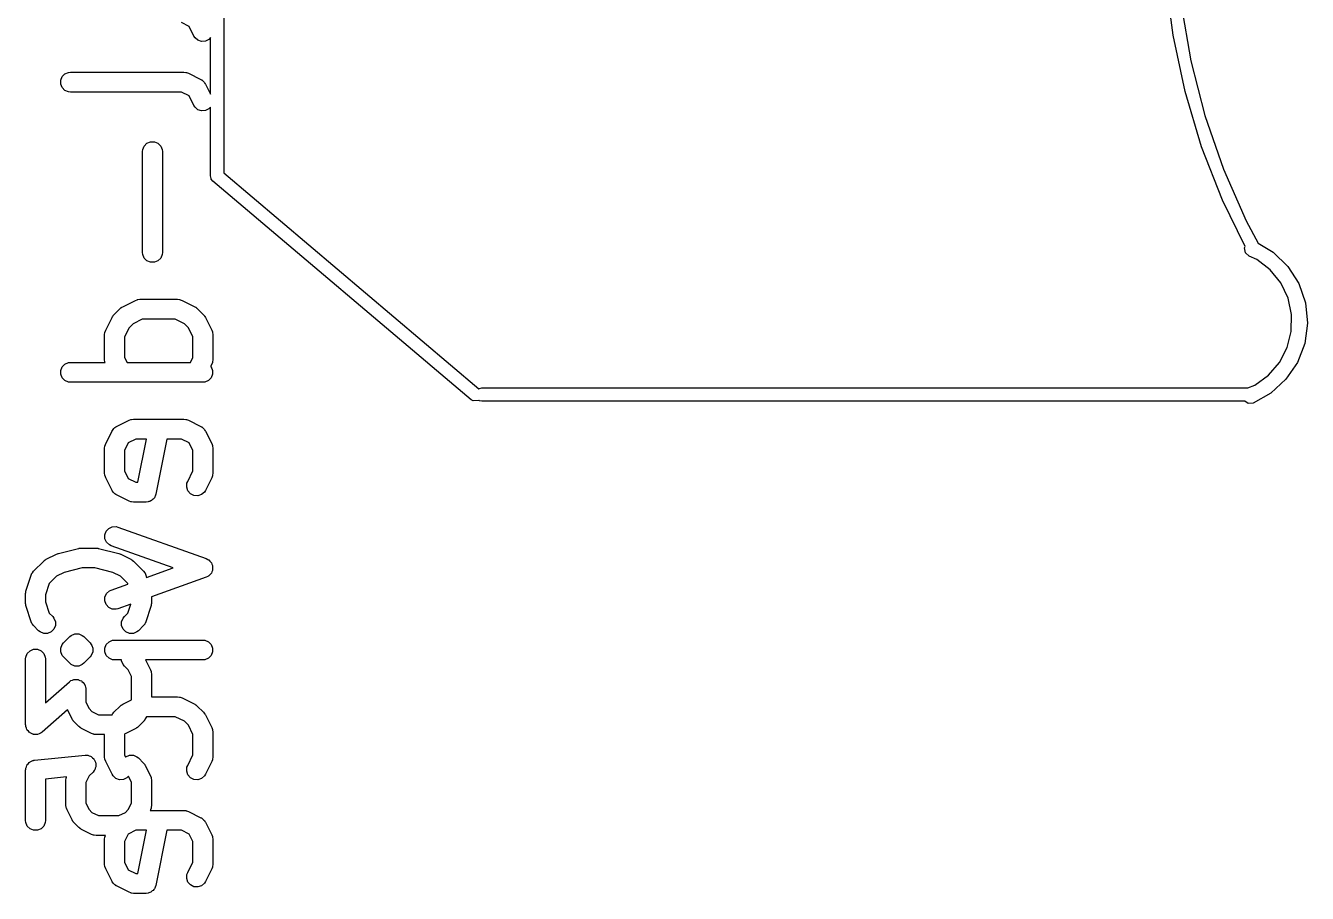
# Model space of a CAD drawing. Extents: x -2.1 to 1.75, y 0.25 to 2.72.
# Drawn here: x 1.3598 to 1.7409, y 0.7701 to 1.0279 of the extents above; entities that cross this region are included whole.
import ezdxf

# ---------------------------------------------------------------- set-up
doc = ezdxf.new("R2010")
doc.units = 0
doc.header["$MEASUREMENT"] = 0
doc.layers.add('BLACK', color=7, linetype='CONTINUOUS')

msp = doc.modelspace()

# ---------------------------------------------------------------- linework, layer by layer
at = {"layer": 'BLACK', "linetype": 'CONTINUOUS'}
for p, q in [((1.701, 1.02513), (1.69883, 1.04212)), ((1.41874, 1.03675), (1.41874, 0.98418)), ((1.70347, 1.03408), (1.70629, 1.01751)), ((1.40844, 1.02771), (1.40619, 1.02883)), ((1.40987, 1.02484), (1.40844, 1.02771)), ((1.41018, 1.02435), (1.40987, 1.02484)), ((1.41105, 1.02359), (1.41018, 1.02435)), ((1.41214, 1.02323), (1.41105, 1.02359)), ((1.41329, 1.02331), (1.41214, 1.02323)), ((1.41432, 1.02382), (1.41329, 1.02331)), ((1.4148, 1.02438), (1.41432, 1.02382)), ((1.4148, 1.00756), (1.4148, 1.02438)), ((1.70457, 1.00838), (1.701, 1.02513)), ((1.3715, 1.01361), (1.37257, 1.01405)), ((1.37257, 1.01405), (1.37314, 1.01411)), ((1.37314, 1.01411), (1.40689, 1.01411)), ((1.40689, 1.01411), (1.40746, 1.01405)), ((1.40746, 1.01405), (1.40756, 1.01401)), ((1.40756, 1.01401), (1.40767, 1.01401)), ((1.40767, 1.01401), (1.40821, 1.0138)), ((1.70629, 1.01751), (1.71047, 1.00122)), ((1.37025, 1.01173), (1.37069, 1.0128)), ((1.37025, 1.01058), (1.37025, 1.01173)), ((1.37069, 1.00952), (1.37025, 1.01058)), ((1.37069, 1.0128), (1.3715, 1.01361)), ((1.40821, 1.0138), (1.41196, 1.01192)), ((1.41196, 1.01192), (1.41205, 1.01186)), ((1.41205, 1.01186), (1.4121, 1.01185)), ((1.4121, 1.01185), (1.41216, 1.0118)), ((1.41216, 1.0118), (1.41245, 1.01162)), ((1.41245, 1.01162), (1.41269, 1.01134)), ((1.41269, 1.01134), (1.41297, 1.01109)), ((1.41297, 1.01109), (1.41315, 1.0108)), ((1.41315, 1.0108), (1.4132, 1.01075)), ((1.4132, 1.01075), (1.41322, 1.0107)), ((1.41322, 1.0107), (1.41328, 1.0106)), ((1.41328, 1.0106), (1.4148, 1.00756)), ((1.3715, 1.0087), (1.37069, 1.00952)), ((1.37257, 1.00826), (1.3715, 1.0087)), ((1.37314, 1.00821), (1.37257, 1.00826)), ((1.40619, 1.00821), (1.37314, 1.00821)), ((1.40844, 1.00708), (1.40619, 1.00821)), ((1.40987, 1.00421), (1.40844, 1.00708)), ((1.7095, 0.99198), (1.70457, 1.00838)), ((1.41018, 1.00372), (1.40987, 1.00421)), ((1.41105, 1.00297), (1.41018, 1.00372)), ((1.41214, 1.0026), (1.41105, 1.00297)), ((1.41329, 1.00269), (1.41214, 1.0026)), ((1.41432, 1.0032), (1.41329, 1.00269)), ((1.4148, 1.00376), (1.41432, 1.0032)), ((1.4148, 0.98327), (1.4148, 1.00376)), ((1.71047, 1.00122), (1.71597, 0.98533)), ((1.39456, 0.99054), (1.39462, 0.99111)), ((1.39462, 0.99111), (1.39506, 0.99218)), ((1.39506, 0.99218), (1.39587, 0.99299)), ((1.39587, 0.99299), (1.39694, 0.99343)), ((1.39694, 0.99343), (1.39809, 0.99343)), ((1.39809, 0.99343), (1.39915, 0.99299)), ((1.39915, 0.99299), (1.39997, 0.99218)), ((1.39997, 0.99218), (1.40041, 0.99111)), ((1.40041, 0.99111), (1.40047, 0.99054)), ((1.71576, 0.97604), (1.7095, 0.99198)), ((1.39456, 0.96054), (1.39456, 0.99054)), ((1.40047, 0.99054), (1.40047, 0.96054)), ((1.41874, 0.98418), (1.49461, 0.91998)), ((1.71597, 0.98533), (1.72275, 0.96994)), ((1.41495, 0.98251), (1.4148, 0.98327)), ((1.41501, 0.98245), (1.41495, 0.98251)), ((1.41502, 0.98237), (1.41501, 0.98245)), ((1.4155, 0.98176), (1.41502, 0.98237)), ((1.49227, 0.9168), (1.4155, 0.98176)), ((1.7225, 0.96232), (1.71576, 0.97604)), ((1.72275, 0.96994), (1.72635, 0.96333)), ((1.39462, 0.95996), (1.39456, 0.96054)), ((1.40047, 0.96054), (1.40041, 0.95996)), ((1.7223, 0.96188), (1.7225, 0.96232)), ((1.72259, 0.96045), (1.7223, 0.96188)), ((1.72635, 0.96333), (1.73081, 0.96064)), ((1.73081, 0.96064), (1.73514, 0.9564)), ((1.39506, 0.9589), (1.39462, 0.95996)), ((1.39587, 0.95808), (1.39506, 0.9589)), ((1.39694, 0.95764), (1.39587, 0.95808)), ((1.39809, 0.95764), (1.39694, 0.95764)), ((1.39915, 0.95808), (1.39809, 0.95764)), ((1.39997, 0.9589), (1.39915, 0.95808)), ((1.40041, 0.95996), (1.39997, 0.9589)), ((1.72367, 0.95946), (1.72259, 0.96045)), ((1.72594, 0.95843), (1.72367, 0.95946)), ((1.72989, 0.95537), (1.72594, 0.95843)), ((1.73303, 0.95149), (1.72989, 0.95537)), ((1.73514, 0.9564), (1.73837, 0.95128)), ((1.7352, 0.94698), (1.73303, 0.95149)), ((1.73837, 0.95128), (1.74035, 0.94556)), ((1.38869, 0.94443), (1.39244, 0.94631)), ((1.39244, 0.94631), (1.39298, 0.94651)), ((1.39298, 0.94651), (1.39309, 0.94652)), ((1.39309, 0.94652), (1.39319, 0.94656)), ((1.39319, 0.94656), (1.39376, 0.94662)), ((1.39376, 0.94662), (1.40501, 0.94662)), ((1.40501, 0.94662), (1.40559, 0.94656)), ((1.40559, 0.94656), (1.40569, 0.94652)), ((1.40569, 0.94652), (1.40579, 0.94651)), ((1.40579, 0.94651), (1.40633, 0.94631)), ((1.40633, 0.94631), (1.41008, 0.94443)), ((1.73627, 0.94211), (1.7352, 0.94698)), ((1.74035, 0.94556), (1.74095, 0.93953)), ((1.3855, 0.94124), (1.38566, 0.94149)), ((1.38566, 0.94149), (1.38569, 0.94156)), ((1.38569, 0.94156), (1.38575, 0.94164)), ((1.38575, 0.94164), (1.38581, 0.94173)), ((1.38581, 0.94173), (1.38587, 0.94178)), ((1.38587, 0.94178), (1.38605, 0.94201)), ((1.38605, 0.94201), (1.38793, 0.94388)), ((1.38793, 0.94388), (1.38815, 0.94407)), ((1.38815, 0.94407), (1.3882, 0.94412)), ((1.3882, 0.94412), (1.38829, 0.94418)), ((1.38829, 0.94418), (1.38837, 0.94425)), ((1.38837, 0.94425), (1.38845, 0.94428)), ((1.38845, 0.94428), (1.38869, 0.94443)), ((1.41008, 0.94443), (1.41033, 0.94428)), ((1.41033, 0.94428), (1.4104, 0.94425)), ((1.4104, 0.94425), (1.41048, 0.94418)), ((1.41048, 0.94418), (1.41057, 0.94412)), ((1.41057, 0.94412), (1.41062, 0.94407)), ((1.41062, 0.94407), (1.41085, 0.94388)), ((1.41085, 0.94388), (1.41273, 0.94201)), ((1.41273, 0.94201), (1.41291, 0.94178)), ((1.41291, 0.94178), (1.41297, 0.94173)), ((1.41297, 0.94173), (1.41303, 0.94164)), ((1.41303, 0.94164), (1.41309, 0.94156)), ((1.41309, 0.94156), (1.41312, 0.94149)), ((1.41312, 0.94149), (1.41328, 0.94124)), ((1.73618, 0.93711), (1.73627, 0.94211)), ((1.38362, 0.93749), (1.3855, 0.94124)), ((1.39057, 0.93817), (1.38922, 0.93547)), ((1.39176, 0.93937), (1.39057, 0.93817)), ((1.39446, 0.94071), (1.39176, 0.93937)), ((1.40432, 0.94071), (1.39446, 0.94071)), ((1.40701, 0.93937), (1.40432, 0.94071)), ((1.40821, 0.93817), (1.40701, 0.93937)), ((1.40956, 0.93547), (1.40821, 0.93817)), ((1.41328, 0.94124), (1.41515, 0.93749)), ((1.74095, 0.93953), (1.74015, 0.93353)), ((1.38331, 0.93617), (1.38337, 0.93674)), ((1.38331, 0.92867), (1.38331, 0.93617)), ((1.38337, 0.93674), (1.38341, 0.93684)), ((1.38341, 0.93684), (1.38342, 0.93695)), ((1.38342, 0.93695), (1.38362, 0.93749)), ((1.38922, 0.93547), (1.38922, 0.92937)), ((1.40956, 0.92937), (1.40956, 0.93547)), ((1.41515, 0.93749), (1.41536, 0.93695)), ((1.41536, 0.93695), (1.41537, 0.93684)), ((1.41537, 0.93684), (1.41541, 0.93674)), ((1.41541, 0.93674), (1.41547, 0.93617)), ((1.41547, 0.93617), (1.41547, 0.92867)), ((1.73495, 0.93227), (1.73618, 0.93711)), ((1.73264, 0.92784), (1.73495, 0.93227)), ((1.74015, 0.93353), (1.73799, 0.92787)), ((1.37025, 0.9255), (1.37069, 0.92656)), ((1.37069, 0.92656), (1.3715, 0.92737)), ((1.3715, 0.92737), (1.37257, 0.92782)), ((1.37257, 0.92782), (1.37314, 0.92787)), ((1.37314, 0.92787), (1.38342, 0.92787)), ((1.38337, 0.92809), (1.38331, 0.92867)), ((1.38341, 0.92799), (1.38337, 0.92809)), ((1.38342, 0.92789), (1.38341, 0.92799)), ((1.38342, 0.92787), (1.38342, 0.92789)), ((1.38922, 0.92937), (1.38997, 0.92787)), ((1.38997, 0.92787), (1.40881, 0.92787)), ((1.40881, 0.92787), (1.40956, 0.92937)), ((1.41515, 0.92735), (1.41483, 0.9267)), ((1.41483, 0.9267), (1.41497, 0.92656)), ((1.41497, 0.92656), (1.41541, 0.9255)), ((1.41536, 0.92789), (1.41515, 0.92735)), ((1.41537, 0.92799), (1.41536, 0.92789)), ((1.41541, 0.92809), (1.41537, 0.92799)), ((1.41547, 0.92867), (1.41541, 0.92809)), ((1.72938, 0.92406), (1.73264, 0.92784)), ((1.73799, 0.92787), (1.73458, 0.92286)), ((1.37025, 0.92434), (1.37025, 0.9255)), ((1.37069, 0.92328), (1.37025, 0.92434)), ((1.3715, 0.92246), (1.37069, 0.92328)), ((1.37257, 0.92202), (1.3715, 0.92246)), ((1.41415, 0.92246), (1.41309, 0.92202)), ((1.41497, 0.92328), (1.41415, 0.92246)), ((1.41541, 0.92434), (1.41497, 0.92328)), ((1.41541, 0.9255), (1.41541, 0.92434)), ((1.72533, 0.92113), (1.72938, 0.92406)), ((1.73458, 0.92286), (1.73012, 0.91877)), ((1.37314, 0.92197), (1.37257, 0.92202)), ((1.41251, 0.92197), (1.37314, 0.92197)), ((1.41309, 0.92202), (1.41251, 0.92197)), ((1.49461, 0.91998), (1.49476, 0.92013)), ((1.49476, 0.92013), (1.49551, 0.92028)), ((1.49551, 0.92028), (1.72326, 0.92028)), ((1.72326, 0.92028), (1.72533, 0.92113)), ((1.73012, 0.91877), (1.72483, 0.91581)), ((1.49294, 0.91643), (1.49227, 0.9168)), ((1.49445, 0.91656), (1.49294, 0.91643)), ((1.49456, 0.91669), (1.49445, 0.91656)), ((1.49476, 0.91649), (1.49456, 0.91669)), ((1.49551, 0.91634), (1.49476, 0.91649)), ((1.72233, 0.91634), (1.49551, 0.91634)), ((1.72338, 0.9157), (1.72233, 0.91634)), ((1.72483, 0.91581), (1.72338, 0.9157)), ((1.39122, 0.9109), (1.39131, 0.91094)), ((1.39131, 0.91094), (1.39189, 0.911)), ((1.39189, 0.911), (1.40689, 0.911)), ((1.40689, 0.911), (1.40746, 0.91094)), ((1.40746, 0.91094), (1.40756, 0.9109)), ((1.38362, 0.90374), (1.3855, 0.90749)), ((1.3855, 0.90749), (1.38556, 0.90759)), ((1.38556, 0.90759), (1.38558, 0.90763)), ((1.38558, 0.90763), (1.38562, 0.90769)), ((1.38562, 0.90769), (1.38581, 0.90798)), ((1.38581, 0.90798), (1.38609, 0.90822)), ((1.38609, 0.90822), (1.38633, 0.9085)), ((1.38633, 0.9085), (1.38662, 0.90869)), ((1.38662, 0.90869), (1.38668, 0.90874)), ((1.38668, 0.90874), (1.38672, 0.90875)), ((1.38672, 0.90875), (1.38682, 0.90881)), ((1.38682, 0.90881), (1.39057, 0.91069)), ((1.39057, 0.91069), (1.39111, 0.91089)), ((1.39111, 0.91089), (1.39122, 0.9109)), ((1.40756, 0.9109), (1.40767, 0.91089)), ((1.40767, 0.91089), (1.40821, 0.91069)), ((1.40821, 0.91069), (1.41196, 0.90881)), ((1.41196, 0.90881), (1.41205, 0.90875)), ((1.41205, 0.90875), (1.4121, 0.90874)), ((1.4121, 0.90874), (1.41216, 0.90869)), ((1.41216, 0.90869), (1.41245, 0.9085)), ((1.41245, 0.9085), (1.41269, 0.90822)), ((1.41269, 0.90822), (1.41297, 0.90798)), ((1.41297, 0.90798), (1.41315, 0.90769)), ((1.41315, 0.90769), (1.4132, 0.90763)), ((1.4132, 0.90763), (1.41322, 0.90759)), ((1.41322, 0.90759), (1.41328, 0.90749)), ((1.41328, 0.90749), (1.41515, 0.90374)), ((1.38342, 0.9032), (1.38362, 0.90374)), ((1.39034, 0.90397), (1.38922, 0.90173)), ((1.39259, 0.90509), (1.39034, 0.90397)), ((1.39579, 0.90509), (1.39259, 0.90509)), ((1.39322, 0.89225), (1.39579, 0.90509)), ((1.40181, 0.90509), (1.39854, 0.88872)), ((1.40619, 0.90509), (1.40181, 0.90509)), ((1.40844, 0.90397), (1.40619, 0.90509)), ((1.40956, 0.90173), (1.40844, 0.90397)), ((1.41515, 0.90374), (1.41536, 0.9032)), ((1.38331, 0.90242), (1.38337, 0.903)), ((1.38331, 0.89492), (1.38331, 0.90242)), ((1.38337, 0.903), (1.38341, 0.9031)), ((1.38341, 0.9031), (1.38342, 0.9032)), ((1.38922, 0.90173), (1.38922, 0.89562)), ((1.40956, 0.89562), (1.40956, 0.90173)), ((1.41536, 0.9032), (1.41537, 0.9031)), ((1.41537, 0.9031), (1.41541, 0.903)), ((1.41541, 0.903), (1.41547, 0.90242)), ((1.41547, 0.90242), (1.41547, 0.89492)), ((1.38337, 0.89435), (1.38331, 0.89492)), ((1.38341, 0.89425), (1.38337, 0.89435)), ((1.38342, 0.89414), (1.38341, 0.89425)), ((1.38362, 0.8936), (1.38342, 0.89414)), ((1.3855, 0.88985), (1.38362, 0.8936)), ((1.38922, 0.89562), (1.39034, 0.89337)), ((1.39034, 0.89337), (1.39259, 0.89225)), ((1.39259, 0.89225), (1.39322, 0.89225)), ((1.40771, 0.8908), (1.40779, 0.89195)), ((1.40779, 0.89195), (1.408, 0.89249)), ((1.408, 0.89249), (1.40956, 0.89562)), ((1.41515, 0.8936), (1.41328, 0.88985)), ((1.41536, 0.89414), (1.41515, 0.8936)), ((1.41537, 0.89425), (1.41536, 0.89414)), ((1.41541, 0.89435), (1.41537, 0.89425)), ((1.41547, 0.89492), (1.41541, 0.89435)), ((1.38556, 0.88976), (1.3855, 0.88985)), ((1.38558, 0.88971), (1.38556, 0.88976)), ((1.38562, 0.88965), (1.38558, 0.88971)), ((1.38581, 0.88936), (1.38562, 0.88965)), ((1.38609, 0.88912), (1.38581, 0.88936)), ((1.38633, 0.88884), (1.38609, 0.88912)), ((1.38662, 0.88866), (1.38633, 0.88884)), ((1.38668, 0.88861), (1.38662, 0.88866)), ((1.38672, 0.88859), (1.38668, 0.88861)), ((1.38682, 0.88853), (1.38672, 0.88859)), ((1.39057, 0.88666), (1.38682, 0.88853)), ((1.39837, 0.88817), (1.39821, 0.88793)), ((1.39854, 0.88872), (1.39837, 0.88817)), ((1.40807, 0.88971), (1.40771, 0.8908)), ((1.40883, 0.88884), (1.40807, 0.88971)), ((1.40986, 0.88833), (1.40883, 0.88884)), ((1.41101, 0.88824), (1.40986, 0.88833)), ((1.4121, 0.88861), (1.41101, 0.88824)), ((1.41297, 0.88936), (1.4121, 0.88861)), ((1.41328, 0.88985), (1.41297, 0.88936)), ((1.39111, 0.88645), (1.39057, 0.88666)), ((1.39122, 0.88644), (1.39111, 0.88645)), ((1.39131, 0.8864), (1.39122, 0.88644)), ((1.39189, 0.88635), (1.39131, 0.8864)), ((1.39564, 0.88635), (1.39189, 0.88635)), ((1.39622, 0.8864), (1.39564, 0.88635)), ((1.39564, 0.88635), (1.39564, 0.88635)), ((1.39648, 0.88651), (1.39622, 0.8864)), ((1.39677, 0.88657), (1.39648, 0.88651)), ((1.39701, 0.88673), (1.39677, 0.88657)), ((1.39728, 0.88684), (1.39701, 0.88673)), ((1.39748, 0.88705), (1.39728, 0.88684)), ((1.39773, 0.88721), (1.39748, 0.88705)), ((1.39789, 0.88745), (1.39773, 0.88721)), ((1.39809, 0.88766), (1.39789, 0.88745)), ((1.39821, 0.88793), (1.39809, 0.88766)), ((1.38334, 0.87661), (1.38373, 0.87769)), ((1.3834, 0.87546), (1.38334, 0.87661)), ((1.38373, 0.87769), (1.38451, 0.87855)), ((1.38451, 0.87855), (1.38555, 0.87904)), ((1.38555, 0.87904), (1.3867, 0.8791)), ((1.3867, 0.8791), (1.38726, 0.87896)), ((1.38726, 0.87896), (1.41351, 0.86958)), ((1.3839, 0.87442), (1.3834, 0.87546)), ((1.38475, 0.87364), (1.3839, 0.87442)), ((1.38527, 0.87339), (1.38475, 0.87364)), ((1.40373, 0.8668), (1.38527, 0.87339)), ((1.36518, 0.86883), (1.36541, 0.86902)), ((1.36541, 0.86902), (1.36546, 0.86908)), ((1.36546, 0.86908), (1.36555, 0.86913)), ((1.36555, 0.86913), (1.36563, 0.8692)), ((1.36563, 0.8692), (1.3657, 0.86923)), ((1.3657, 0.86923), (1.36595, 0.86939)), ((1.36595, 0.86939), (1.36895, 0.87089)), ((1.36895, 0.87089), (1.36899, 0.8709)), ((1.36899, 0.8709), (1.36901, 0.87092)), ((1.36901, 0.87092), (1.36925, 0.871)), ((1.36925, 0.871), (1.36949, 0.87109)), ((1.36949, 0.87109), (1.36951, 0.87109)), ((1.36951, 0.87109), (1.36955, 0.87111)), ((1.36955, 0.87111), (1.37555, 0.87261)), ((1.37555, 0.87261), (1.37565, 0.87262)), ((1.37565, 0.87262), (1.37569, 0.87264)), ((1.37569, 0.87264), (1.37591, 0.87266)), ((1.37591, 0.87266), (1.37612, 0.87269)), ((1.37612, 0.87269), (1.37617, 0.87269)), ((1.37617, 0.87269), (1.37627, 0.8727)), ((1.37627, 0.8727), (1.38077, 0.8727)), ((1.38077, 0.8727), (1.38087, 0.87269)), ((1.38087, 0.87269), (1.38091, 0.87269)), ((1.38091, 0.87269), (1.38112, 0.87266)), ((1.38112, 0.87266), (1.38134, 0.87264)), ((1.38134, 0.87264), (1.38138, 0.87262)), ((1.38138, 0.87262), (1.38148, 0.87261)), ((1.38148, 0.87261), (1.38748, 0.87111)), ((1.38748, 0.87111), (1.38752, 0.87109)), ((1.38752, 0.87109), (1.38754, 0.87109)), ((1.38754, 0.87109), (1.38778, 0.871)), ((1.38778, 0.871), (1.38803, 0.87092)), ((1.38803, 0.87092), (1.38804, 0.8709)), ((1.38804, 0.8709), (1.38809, 0.87089)), ((1.38809, 0.87089), (1.39108, 0.86939)), ((1.39108, 0.86939), (1.39133, 0.86923)), ((1.39133, 0.86923), (1.3914, 0.8692)), ((1.3914, 0.8692), (1.39149, 0.86913)), ((1.39149, 0.86913), (1.39157, 0.86908)), ((1.39157, 0.86908), (1.39163, 0.86902)), ((1.39163, 0.86902), (1.39185, 0.86883)), ((1.41351, 0.86958), (1.41403, 0.86934)), ((1.41403, 0.86934), (1.41414, 0.86924)), ((1.41414, 0.86924), (1.41427, 0.86917)), ((1.41427, 0.86917), (1.41456, 0.86885)), ((1.36147, 0.86468), (1.3617, 0.86521)), ((1.3617, 0.86521), (1.36177, 0.86529)), ((1.36177, 0.86529), (1.36181, 0.86539)), ((1.36181, 0.86539), (1.36218, 0.86583)), ((1.36218, 0.86583), (1.36518, 0.86883)), ((1.3713, 0.86546), (1.36902, 0.86432)), ((1.37663, 0.86679), (1.3713, 0.86546)), ((1.3804, 0.86679), (1.37663, 0.86679)), ((1.38573, 0.86546), (1.3804, 0.86679)), ((1.38802, 0.86432), (1.38573, 0.86546)), ((1.39185, 0.86883), (1.39485, 0.86583)), ((1.39485, 0.86583), (1.39522, 0.86539)), ((1.39522, 0.86539), (1.39526, 0.86529)), ((1.39526, 0.86529), (1.39533, 0.86521)), ((1.39533, 0.86521), (1.39556, 0.86468)), ((1.3958, 0.86397), (1.40373, 0.8668)), ((1.41456, 0.86885), (1.41488, 0.86856)), ((1.41488, 0.86856), (1.41495, 0.86843)), ((1.41495, 0.86518), (1.41488, 0.86504)), ((1.41495, 0.86843), (1.41505, 0.86832)), ((1.41505, 0.86529), (1.41495, 0.86518)), ((1.41505, 0.86832), (1.41519, 0.86791)), ((1.41519, 0.86569), (1.41505, 0.86529)), ((1.41519, 0.86791), (1.41538, 0.86752)), ((1.41538, 0.86608), (1.41519, 0.86569)), ((1.41538, 0.86752), (1.41538, 0.86737)), ((1.41538, 0.86737), (1.41543, 0.86723)), ((1.41543, 0.86637), (1.41538, 0.86623)), ((1.41538, 0.86623), (1.41538, 0.86608)), ((1.41543, 0.86723), (1.41541, 0.8668)), ((1.41541, 0.8668), (1.41543, 0.86637)), ((1.35997, 0.86018), (1.36147, 0.86468)), ((1.36685, 0.86215), (1.36572, 0.85877)), ((1.36902, 0.86432), (1.36685, 0.86215)), ((1.38527, 0.86021), (1.39024, 0.86198)), ((1.39018, 0.86215), (1.38802, 0.86432)), ((1.39024, 0.86198), (1.39018, 0.86215)), ((1.39556, 0.86468), (1.3958, 0.86397)), ((1.41351, 0.86402), (1.39722, 0.8582)), ((1.41403, 0.86427), (1.41351, 0.86402)), ((1.41414, 0.86437), (1.41403, 0.86427)), ((1.41427, 0.86443), (1.41414, 0.86437)), ((1.41456, 0.86475), (1.41427, 0.86443)), ((1.41488, 0.86504), (1.41456, 0.86475)), ((1.35981, 0.85925), (1.35984, 0.85954)), ((1.35981, 0.85625), (1.35981, 0.85925)), ((1.35984, 0.85962), (1.35986, 0.85972)), ((1.35984, 0.85954), (1.35984, 0.85962)), ((1.35986, 0.85972), (1.35987, 0.85982)), ((1.35987, 0.85982), (1.3599, 0.85989)), ((1.3599, 0.85989), (1.35997, 0.86018)), ((1.36572, 0.85877), (1.36572, 0.85673)), ((1.38334, 0.857), (1.3834, 0.85815)), ((1.3834, 0.85815), (1.3839, 0.85919)), ((1.3839, 0.85919), (1.38475, 0.85996)), ((1.38475, 0.85996), (1.38527, 0.86021)), ((1.39722, 0.8582), (1.39722, 0.85625)), ((1.35984, 0.85596), (1.35981, 0.85625)), ((1.35984, 0.85588), (1.35984, 0.85596)), ((1.35986, 0.85578), (1.35984, 0.85588)), ((1.35987, 0.85567), (1.35986, 0.85578)), ((1.3599, 0.8556), (1.35987, 0.85567)), ((1.35997, 0.85531), (1.3599, 0.8556)), ((1.36147, 0.85081), (1.35997, 0.85531)), ((1.36572, 0.85673), (1.36685, 0.85334)), ((1.38373, 0.85591), (1.38334, 0.857)), ((1.38451, 0.85506), (1.38373, 0.85591)), ((1.38555, 0.85456), (1.38451, 0.85506)), ((1.3867, 0.85451), (1.38555, 0.85456)), ((1.38726, 0.85465), (1.3867, 0.85451)), ((1.39107, 0.85601), (1.38726, 0.85465)), ((1.39018, 0.85334), (1.39107, 0.85601)), ((1.39706, 0.85531), (1.39556, 0.85081)), ((1.39713, 0.8556), (1.39706, 0.85531)), ((1.39716, 0.85567), (1.39713, 0.8556)), ((1.39717, 0.85578), (1.39716, 0.85567)), ((1.39719, 0.85588), (1.39717, 0.85578)), ((1.39722, 0.85625), (1.39719, 0.85596)), ((1.39719, 0.85596), (1.39719, 0.85588)), ((1.3617, 0.85028), (1.36147, 0.85081)), ((1.36177, 0.8502), (1.3617, 0.85028)), ((1.36181, 0.85011), (1.36177, 0.8502)), ((1.36218, 0.84966), (1.36181, 0.85011)), ((1.36685, 0.85334), (1.36786, 0.85234)), ((1.36786, 0.85234), (1.36822, 0.85189)), ((1.36822, 0.85189), (1.36866, 0.85082)), ((1.36866, 0.85082), (1.36866, 0.84967)), ((1.38837, 0.85082), (1.38881, 0.85189)), ((1.38837, 0.84967), (1.38837, 0.85082)), ((1.38881, 0.85189), (1.38918, 0.85234)), ((1.38918, 0.85234), (1.39018, 0.85334)), ((1.39522, 0.85011), (1.39485, 0.84966)), ((1.39526, 0.8502), (1.39522, 0.85011)), ((1.39533, 0.85028), (1.39526, 0.8502)), ((1.39556, 0.85081), (1.39533, 0.85028)), ((1.36368, 0.84816), (1.36218, 0.84966)), ((1.36413, 0.84779), (1.36368, 0.84816)), ((1.36519, 0.84735), (1.36413, 0.84779)), ((1.36634, 0.84735), (1.36519, 0.84735)), ((1.36741, 0.84779), (1.36634, 0.84735)), ((1.36822, 0.84861), (1.36741, 0.84779)), ((1.36866, 0.84967), (1.36822, 0.84861)), ((1.37105, 0.84452), (1.37293, 0.84639)), ((1.37293, 0.84639), (1.37338, 0.84676)), ((1.37338, 0.84676), (1.37444, 0.8472)), ((1.37444, 0.8472), (1.37559, 0.8472)), ((1.37559, 0.8472), (1.37666, 0.84676)), ((1.37666, 0.84676), (1.37711, 0.84639)), ((1.37711, 0.84639), (1.37898, 0.84452)), ((1.38881, 0.84861), (1.38837, 0.84967)), ((1.38962, 0.84779), (1.38881, 0.84861)), ((1.39069, 0.84735), (1.38962, 0.84779)), ((1.39184, 0.84735), (1.39069, 0.84735)), ((1.3929, 0.84779), (1.39184, 0.84735)), ((1.39335, 0.84816), (1.3929, 0.84779)), ((1.39485, 0.84966), (1.39335, 0.84816)), ((1.36113, 0.8422), (1.36219, 0.84264)), ((1.36219, 0.84264), (1.36334, 0.84264)), ((1.36334, 0.84264), (1.36441, 0.8422)), ((1.37025, 0.84301), (1.37069, 0.84407)), ((1.37025, 0.84185), (1.37025, 0.84301)), ((1.37069, 0.84407), (1.37105, 0.84452)), ((1.37898, 0.84452), (1.37935, 0.84407)), ((1.37935, 0.84407), (1.37949, 0.84373)), ((1.37949, 0.84373), (1.37979, 0.84301)), ((1.37979, 0.84301), (1.37979, 0.84185)), ((1.38337, 0.84301), (1.38381, 0.84407)), ((1.38337, 0.84185), (1.38337, 0.84301)), ((1.38381, 0.84407), (1.38463, 0.84488)), ((1.38463, 0.84488), (1.38569, 0.84533)), ((1.38569, 0.84533), (1.38627, 0.84538)), ((1.38627, 0.84538), (1.41251, 0.84538)), ((1.41251, 0.84538), (1.41309, 0.84533)), ((1.41309, 0.84533), (1.41415, 0.84488)), ((1.41415, 0.84488), (1.41497, 0.84407)), ((1.41497, 0.84407), (1.41541, 0.84301)), ((1.41541, 0.84301), (1.41541, 0.84185)), ((1.35981, 0.83975), (1.35987, 0.84032)), ((1.35981, 0.82025), (1.35981, 0.83975)), ((1.35987, 0.84032), (1.36031, 0.84139)), ((1.36031, 0.84139), (1.36113, 0.8422)), ((1.36441, 0.8422), (1.36522, 0.84139)), ((1.36522, 0.84139), (1.36566, 0.84032)), ((1.36566, 0.84032), (1.36572, 0.83975)), ((1.36572, 0.83975), (1.36572, 0.82676)), ((1.37069, 0.84079), (1.37025, 0.84185)), ((1.37105, 0.84034), (1.37069, 0.84079)), ((1.37293, 0.83847), (1.37105, 0.84034)), ((1.37898, 0.84034), (1.37711, 0.83847)), ((1.37935, 0.84079), (1.37898, 0.84034)), ((1.37979, 0.84185), (1.37935, 0.84079)), ((1.38381, 0.84079), (1.38337, 0.84185)), ((1.38463, 0.83997), (1.38381, 0.84079)), ((1.38569, 0.83953), (1.38463, 0.83997)), ((1.38627, 0.83948), (1.38569, 0.83953)), ((1.38837, 0.83948), (1.38627, 0.83948)), ((1.38837, 0.83917), (1.38837, 0.83948)), ((1.38881, 0.83811), (1.38837, 0.83917)), ((1.41251, 0.83948), (1.39545, 0.83948)), ((1.39545, 0.83948), (1.3969, 0.83657)), ((1.41309, 0.83953), (1.41251, 0.83948)), ((1.41415, 0.83997), (1.41309, 0.83953)), ((1.41497, 0.84079), (1.41415, 0.83997)), ((1.41541, 0.84185), (1.41497, 0.84079)), ((1.37338, 0.8381), (1.37293, 0.83847)), ((1.37444, 0.83766), (1.37338, 0.8381)), ((1.37559, 0.83766), (1.37444, 0.83766)), ((1.37444, 0.83766), (1.37444, 0.83766)), ((1.37666, 0.8381), (1.37559, 0.83766)), ((1.37711, 0.83847), (1.37666, 0.8381)), ((1.38918, 0.83766), (1.38881, 0.83811)), ((1.39034, 0.8365), (1.38918, 0.83766)), ((1.39131, 0.83455), (1.39034, 0.8365)), ((1.3969, 0.83657), (1.39711, 0.83603)), ((1.39711, 0.83603), (1.39712, 0.83592)), ((1.39712, 0.83592), (1.39716, 0.83583)), ((1.39716, 0.83583), (1.39722, 0.83525)), ((1.39722, 0.83525), (1.39722, 0.82851)), ((1.36572, 0.82676), (1.37282, 0.83297)), ((1.37282, 0.83297), (1.37307, 0.83315)), ((1.37307, 0.83315), (1.37313, 0.83321)), ((1.37313, 0.83321), (1.37318, 0.83323)), ((1.37318, 0.83323), (1.37329, 0.83331)), ((1.37329, 0.83331), (1.37375, 0.83346)), ((1.37375, 0.83346), (1.37419, 0.83365)), ((1.37419, 0.83365), (1.37429, 0.83365)), ((1.37429, 0.83365), (1.37438, 0.83368)), ((1.37438, 0.83368), (1.37486, 0.83365)), ((1.37486, 0.83365), (1.37534, 0.83365)), ((1.37534, 0.83365), (1.37543, 0.83361)), ((1.37543, 0.83361), (1.37553, 0.8336)), ((1.37553, 0.8336), (1.37596, 0.83339)), ((1.37596, 0.83339), (1.37641, 0.83321)), ((1.37641, 0.83321), (1.37648, 0.83313)), ((1.37648, 0.83313), (1.37657, 0.83309)), ((1.37657, 0.83309), (1.37688, 0.83273)), ((1.37688, 0.83273), (1.37722, 0.83239)), ((1.37722, 0.83239), (1.37726, 0.8323)), ((1.37726, 0.8323), (1.37732, 0.83222)), ((1.37732, 0.83222), (1.37748, 0.83177)), ((1.37748, 0.83177), (1.37766, 0.83133)), ((1.37766, 0.83133), (1.37768, 0.83119)), ((1.37768, 0.83119), (1.37769, 0.83113)), ((1.37769, 0.83113), (1.37769, 0.83105)), ((1.37769, 0.83105), (1.37772, 0.83075)), ((1.39131, 0.82763), (1.39131, 0.83455)), ((1.37772, 0.83075), (1.37772, 0.82695)), ((1.38869, 0.82632), (1.39131, 0.82763)), ((1.39722, 0.82851), (1.40501, 0.82851)), ((1.40501, 0.82851), (1.40559, 0.82845)), ((1.40559, 0.82845), (1.40569, 0.82841)), ((1.40569, 0.82841), (1.40579, 0.8284)), ((1.40579, 0.8284), (1.40633, 0.8282)), ((1.40633, 0.8282), (1.41008, 0.82632)), ((1.37227, 0.82464), (1.36471, 0.81803)), ((1.37362, 0.82193), (1.37227, 0.82464)), ((1.37772, 0.82695), (1.37869, 0.825)), ((1.37869, 0.825), (1.37951, 0.82418)), ((1.37951, 0.82418), (1.38146, 0.8232)), ((1.38555, 0.8232), (1.38566, 0.82338)), ((1.38566, 0.82338), (1.38569, 0.82345)), ((1.38569, 0.82345), (1.38575, 0.82353)), ((1.38575, 0.82353), (1.38581, 0.82362)), ((1.38581, 0.82362), (1.38587, 0.82367)), ((1.38587, 0.82367), (1.38605, 0.8239)), ((1.38605, 0.8239), (1.38793, 0.82577)), ((1.38793, 0.82577), (1.38815, 0.82596)), ((1.38815, 0.82596), (1.3882, 0.82601)), ((1.3882, 0.82601), (1.38829, 0.82607)), ((1.38829, 0.82607), (1.38837, 0.82614)), ((1.38837, 0.82614), (1.38845, 0.82617)), ((1.38845, 0.82617), (1.38869, 0.82632)), ((1.41008, 0.82632), (1.41033, 0.82617)), ((1.41033, 0.82617), (1.4104, 0.82614)), ((1.4104, 0.82614), (1.41048, 0.82607)), ((1.41048, 0.82607), (1.41057, 0.82601)), ((1.41057, 0.82601), (1.41062, 0.82596)), ((1.41062, 0.82596), (1.41085, 0.82577)), ((1.41085, 0.82577), (1.41273, 0.8239)), ((1.41273, 0.8239), (1.41291, 0.82367)), ((1.41291, 0.82367), (1.41297, 0.82362)), ((1.41297, 0.82362), (1.41303, 0.82353)), ((1.41303, 0.82353), (1.41309, 0.82345)), ((1.41309, 0.82345), (1.41312, 0.82338)), ((1.41312, 0.82338), (1.41328, 0.82313)), ((1.35984, 0.81995), (1.35981, 0.82025)), ((1.35984, 0.81987), (1.35984, 0.81995)), ((1.35986, 0.81982), (1.35984, 0.81987)), ((1.35987, 0.81968), (1.35986, 0.81982)), ((1.36006, 0.81923), (1.35987, 0.81968)), ((1.37378, 0.82168), (1.37362, 0.82193)), ((1.37381, 0.82161), (1.37378, 0.82168)), ((1.37388, 0.82153), (1.37381, 0.82161)), ((1.37393, 0.82144), (1.37388, 0.82153)), ((1.37399, 0.82139), (1.37393, 0.82144)), ((1.37418, 0.82116), (1.37399, 0.82139)), ((1.37568, 0.81966), (1.37418, 0.82116)), ((1.3759, 0.81948), (1.37568, 0.81966)), ((1.37596, 0.81942), (1.3759, 0.81948)), ((1.38146, 0.8232), (1.38555, 0.8232)), ((1.39313, 0.81948), (1.39307, 0.81942)), ((1.39335, 0.81966), (1.39313, 0.81948)), ((1.39485, 0.82116), (1.39335, 0.81966)), ((1.39504, 0.82139), (1.39485, 0.82116)), ((1.3951, 0.82144), (1.39504, 0.82139)), ((1.39515, 0.82153), (1.3951, 0.82144)), ((1.39522, 0.82161), (1.39515, 0.82153)), ((1.39525, 0.82168), (1.39522, 0.82161)), ((1.3954, 0.82193), (1.39525, 0.82168)), ((1.39574, 0.8226), (1.3954, 0.82193)), ((1.40432, 0.8226), (1.39574, 0.8226)), ((1.40701, 0.82126), (1.40432, 0.8226)), ((1.40821, 0.82006), (1.40701, 0.82126)), ((1.40956, 0.81736), (1.40821, 0.82006)), ((1.41328, 0.82313), (1.41515, 0.81938)), ((1.36021, 0.81878), (1.36006, 0.81923)), ((1.36027, 0.8187), (1.36021, 0.81878)), ((1.36031, 0.81861), (1.36027, 0.8187)), ((1.36065, 0.81827), (1.36031, 0.81861)), ((1.36097, 0.81791), (1.36065, 0.81827)), ((1.36106, 0.81787), (1.36097, 0.81791)), ((1.36113, 0.8178), (1.36106, 0.81787)), ((1.36157, 0.81761), (1.36113, 0.8178)), ((1.362, 0.8174), (1.36157, 0.81761)), ((1.3621, 0.81739), (1.362, 0.8174)), ((1.36219, 0.81736), (1.3621, 0.81739)), ((1.36267, 0.81736), (1.36219, 0.81736)), ((1.36315, 0.81732), (1.36267, 0.81736)), ((1.36324, 0.81736), (1.36315, 0.81732)), ((1.36334, 0.81736), (1.36324, 0.81736)), ((1.36379, 0.81754), (1.36334, 0.81736)), ((1.36424, 0.81769), (1.36379, 0.81754)), ((1.36436, 0.81777), (1.36424, 0.81769)), ((1.36441, 0.8178), (1.36436, 0.81777)), ((1.36446, 0.81785), (1.36441, 0.8178)), ((1.36471, 0.81803), (1.36446, 0.81785)), ((1.37604, 0.81936), (1.37596, 0.81942)), ((1.37613, 0.8193), (1.37604, 0.81936)), ((1.3762, 0.81927), (1.37613, 0.8193)), ((1.37645, 0.81911), (1.3762, 0.81927)), ((1.37944, 0.81761), (1.37645, 0.81911)), ((1.37999, 0.8174), (1.37944, 0.81761)), ((1.38009, 0.8174), (1.37999, 0.8174)), ((1.38019, 0.81736), (1.38009, 0.8174)), ((1.38077, 0.8173), (1.38019, 0.81736)), ((1.38331, 0.8173), (1.38077, 0.8173)), ((1.38331, 0.81056), (1.38331, 0.8173)), ((1.38929, 0.8175), (1.38922, 0.81736)), ((1.38922, 0.81736), (1.38922, 0.81126)), ((1.38958, 0.81761), (1.38929, 0.8175)), ((1.39258, 0.81911), (1.38958, 0.81761)), ((1.39283, 0.81927), (1.39258, 0.81911)), ((1.3929, 0.8193), (1.39283, 0.81927)), ((1.39299, 0.81936), (1.3929, 0.8193)), ((1.39307, 0.81942), (1.39299, 0.81936)), ((1.40956, 0.81126), (1.40956, 0.81736)), ((1.41515, 0.81938), (1.41536, 0.81884)), ((1.41536, 0.81884), (1.41537, 0.81873)), ((1.41537, 0.81873), (1.41541, 0.81863)), ((1.41541, 0.81863), (1.41547, 0.81806)), ((1.41547, 0.81806), (1.41547, 0.81056)), ((1.36004, 0.80773), (1.36016, 0.80814)), ((1.36016, 0.80814), (1.36026, 0.80826)), ((1.36026, 0.80826), (1.36031, 0.80839)), ((1.36031, 0.80839), (1.36062, 0.8087)), ((1.36062, 0.8087), (1.36089, 0.80903)), ((1.36089, 0.80903), (1.36102, 0.8091)), ((1.36102, 0.8091), (1.36113, 0.80921)), ((1.36113, 0.80921), (1.36153, 0.80937)), ((1.36153, 0.80937), (1.36191, 0.80958)), ((1.36191, 0.80958), (1.36212, 0.80962)), ((1.36212, 0.80962), (1.36219, 0.80965)), ((1.36219, 0.80965), (1.36226, 0.80965)), ((1.36226, 0.80965), (1.36247, 0.80969)), ((1.36247, 0.80969), (1.37747, 0.81119)), ((1.37747, 0.81119), (1.37805, 0.81119)), ((1.37805, 0.81119), (1.37819, 0.81115)), ((1.37819, 0.81115), (1.37834, 0.81115)), ((1.37834, 0.81115), (1.37874, 0.81098)), ((1.37874, 0.81098), (1.37915, 0.81086)), ((1.37915, 0.81086), (1.37927, 0.81076)), ((1.37927, 0.81076), (1.37941, 0.81071)), ((1.37941, 0.81071), (1.37971, 0.8104)), ((1.37971, 0.8104), (1.38005, 0.81013)), ((1.38005, 0.81013), (1.38012, 0.81)), ((1.38012, 0.81), (1.38022, 0.80989)), ((1.38022, 0.80989), (1.38039, 0.80949)), ((1.38039, 0.80949), (1.38059, 0.80911)), ((1.38059, 0.80911), (1.3806, 0.80897)), ((1.3806, 0.80897), (1.38066, 0.80883)), ((1.38066, 0.80883), (1.38066, 0.8084)), ((1.38066, 0.8084), (1.3807, 0.80797)), ((1.38337, 0.80998), (1.38331, 0.81056)), ((1.38341, 0.80988), (1.38337, 0.80998)), ((1.38342, 0.80978), (1.38341, 0.80988)), ((1.38362, 0.80924), (1.38342, 0.80978)), ((1.3855, 0.80549), (1.38362, 0.80924)), ((1.38922, 0.81126), (1.38954, 0.81062)), ((1.38954, 0.81062), (1.38962, 0.81071)), ((1.38962, 0.81071), (1.39069, 0.81115)), ((1.39069, 0.81115), (1.39184, 0.81115)), ((1.39184, 0.81115), (1.3929, 0.81071)), ((1.3929, 0.81071), (1.39335, 0.81034)), ((1.39335, 0.81034), (1.39485, 0.80884)), ((1.39485, 0.80884), (1.39504, 0.80861)), ((1.39504, 0.80861), (1.3951, 0.80856)), ((1.3951, 0.80856), (1.39515, 0.80847)), ((1.39515, 0.80847), (1.39522, 0.80839)), ((1.39522, 0.80839), (1.39525, 0.80832)), ((1.39525, 0.80832), (1.3954, 0.80807)), ((1.3954, 0.80807), (1.3969, 0.80507)), ((1.40779, 0.80759), (1.408, 0.80813)), ((1.408, 0.80813), (1.40956, 0.81126)), ((1.41515, 0.80924), (1.41328, 0.80549)), ((1.41536, 0.80978), (1.41515, 0.80924)), ((1.41537, 0.80988), (1.41536, 0.80978)), ((1.41541, 0.80998), (1.41537, 0.80988)), ((1.41547, 0.81056), (1.41541, 0.80998)), ((1.35981, 0.80675), (1.35984, 0.80697)), ((1.35981, 0.79175), (1.35981, 0.80675)), ((1.35983, 0.80704), (1.35985, 0.80711)), ((1.35984, 0.80697), (1.35983, 0.80704)), ((1.35985, 0.80711), (1.35987, 0.80733)), ((1.35987, 0.80733), (1.36004, 0.80773)), ((1.37198, 0.80471), (1.36572, 0.80408)), ((1.37181, 0.80375), (1.37187, 0.80433)), ((1.37187, 0.80433), (1.37191, 0.80443)), ((1.37191, 0.80443), (1.37192, 0.80453)), ((1.37192, 0.80453), (1.37198, 0.80471)), ((1.37869, 0.805), (1.37772, 0.80306)), ((1.37985, 0.80616), (1.37869, 0.805)), ((1.38022, 0.80661), (1.37985, 0.80616)), ((1.38028, 0.80675), (1.38022, 0.80661)), ((1.38037, 0.80686), (1.38028, 0.80675)), ((1.3805, 0.80728), (1.38037, 0.80686)), ((1.38066, 0.80768), (1.3805, 0.80728)), ((1.3807, 0.80797), (1.38066, 0.80783)), ((1.38066, 0.80783), (1.38066, 0.80768)), ((1.38581, 0.805), (1.3855, 0.80549)), ((1.38668, 0.80424), (1.38581, 0.805)), ((1.38777, 0.80388), (1.38668, 0.80424)), ((1.38995, 0.80448), (1.38892, 0.80396)), ((1.39036, 0.80495), (1.38995, 0.80448)), ((1.39131, 0.80306), (1.39036, 0.80495)), ((1.3969, 0.80507), (1.39711, 0.80453)), ((1.39711, 0.80453), (1.39712, 0.80443)), ((1.39712, 0.80443), (1.39716, 0.80433)), ((1.39716, 0.80433), (1.39722, 0.80375)), ((1.40771, 0.80644), (1.40779, 0.80759)), ((1.40807, 0.80535), (1.40771, 0.80644)), ((1.40883, 0.80448), (1.40807, 0.80535)), ((1.40986, 0.80396), (1.40883, 0.80448)), ((1.4121, 0.80424), (1.41101, 0.80388)), ((1.41297, 0.805), (1.4121, 0.80424)), ((1.41328, 0.80549), (1.41297, 0.805)), ((1.36572, 0.80408), (1.36572, 0.79175)), ((1.37181, 0.79625), (1.37181, 0.80375)), ((1.37772, 0.80306), (1.37772, 0.79695)), ((1.38892, 0.80396), (1.38777, 0.80388)), ((1.39131, 0.79695), (1.39131, 0.80306)), ((1.39722, 0.80375), (1.39722, 0.79625)), ((1.41101, 0.80388), (1.40986, 0.80396)), ((1.37772, 0.79695), (1.37869, 0.795)), ((1.39034, 0.795), (1.39131, 0.79695)), ((1.37187, 0.79568), (1.37181, 0.79625)), ((1.37191, 0.79558), (1.37187, 0.79568)), ((1.37192, 0.79547), (1.37191, 0.79558)), ((1.37213, 0.79493), (1.37192, 0.79547)), ((1.37362, 0.79193), (1.37213, 0.79493)), ((1.37869, 0.795), (1.37951, 0.79418)), ((1.37951, 0.79418), (1.38146, 0.79321)), ((1.38146, 0.79321), (1.38757, 0.79321)), ((1.38757, 0.79321), (1.38951, 0.79418)), ((1.38951, 0.79418), (1.39034, 0.795)), ((1.3969, 0.79493), (1.39682, 0.79476)), ((1.39682, 0.79476), (1.40689, 0.79476)), ((1.39711, 0.79547), (1.3969, 0.79493)), ((1.39712, 0.79558), (1.39711, 0.79547)), ((1.39716, 0.79568), (1.39712, 0.79558)), ((1.39722, 0.79625), (1.39716, 0.79568)), ((1.40689, 0.79476), (1.40746, 0.79471)), ((1.40746, 0.79471), (1.40756, 0.79467)), ((1.40756, 0.79467), (1.40767, 0.79466)), ((1.40767, 0.79466), (1.40821, 0.79445)), ((1.40821, 0.79445), (1.41196, 0.79258)), ((1.35987, 0.79118), (1.35981, 0.79175)), ((1.36031, 0.79011), (1.35987, 0.79118)), ((1.36113, 0.7893), (1.36031, 0.79011)), ((1.36219, 0.78886), (1.36113, 0.7893)), ((1.36441, 0.7893), (1.36334, 0.78886)), ((1.36522, 0.79011), (1.36441, 0.7893)), ((1.36566, 0.79118), (1.36522, 0.79011)), ((1.36572, 0.79175), (1.36566, 0.79118)), ((1.37378, 0.79169), (1.37362, 0.79193)), ((1.37381, 0.79161), (1.37378, 0.79169)), ((1.37388, 0.79153), (1.37381, 0.79161)), ((1.37393, 0.79144), (1.37388, 0.79153)), ((1.37399, 0.79139), (1.37393, 0.79144)), ((1.37418, 0.79117), (1.37399, 0.79139)), ((1.37568, 0.78967), (1.37418, 0.79117)), ((1.3759, 0.78948), (1.37568, 0.78967)), ((1.37596, 0.78942), (1.3759, 0.78948)), ((1.37604, 0.78937), (1.37596, 0.78942)), ((1.37613, 0.7893), (1.37604, 0.78937)), ((1.3762, 0.78927), (1.37613, 0.7893)), ((1.37645, 0.78911), (1.3762, 0.78927)), ((1.37944, 0.78761), (1.37645, 0.78911)), ((1.41196, 0.79258), (1.41205, 0.79252)), ((1.41205, 0.79252), (1.4121, 0.7925)), ((1.4121, 0.7925), (1.41216, 0.79245)), ((1.41216, 0.79245), (1.41245, 0.79227)), ((1.41245, 0.79227), (1.41269, 0.79199)), ((1.41269, 0.79199), (1.41297, 0.79175)), ((1.41297, 0.79175), (1.41315, 0.79146)), ((1.41315, 0.79146), (1.4132, 0.7914)), ((1.4132, 0.7914), (1.41322, 0.79135)), ((1.41322, 0.79135), (1.41328, 0.79126)), ((1.41328, 0.79126), (1.41515, 0.78751)), ((1.36334, 0.78886), (1.36219, 0.78886)), ((1.37999, 0.78741), (1.37944, 0.78761)), ((1.38009, 0.7874), (1.37999, 0.78741)), ((1.38019, 0.78736), (1.38009, 0.7874)), ((1.38077, 0.7873), (1.38019, 0.78736)), ((1.38355, 0.7873), (1.38077, 0.7873)), ((1.38331, 0.78619), (1.38337, 0.78676)), ((1.38331, 0.77869), (1.38331, 0.78619)), ((1.38337, 0.78676), (1.38341, 0.78686)), ((1.38341, 0.78686), (1.38342, 0.78697)), ((1.38342, 0.78697), (1.38355, 0.7873)), ((1.39034, 0.78774), (1.38922, 0.78549)), ((1.38922, 0.78549), (1.38922, 0.77938)), ((1.39259, 0.78886), (1.39034, 0.78774)), ((1.39579, 0.78886), (1.39259, 0.78886)), ((1.39322, 0.77602), (1.39579, 0.78886)), ((1.40181, 0.78886), (1.39854, 0.77248)), ((1.40619, 0.78886), (1.40181, 0.78886)), ((1.40844, 0.78774), (1.40619, 0.78886)), ((1.40956, 0.78549), (1.40844, 0.78774)), ((1.40956, 0.77938), (1.40956, 0.78549)), ((1.41515, 0.78751), (1.41536, 0.78697)), ((1.41536, 0.78697), (1.41537, 0.78686)), ((1.41537, 0.78686), (1.41541, 0.78676)), ((1.41541, 0.78676), (1.41547, 0.78619)), ((1.41547, 0.78619), (1.41547, 0.77869)), ((1.38337, 0.77811), (1.38331, 0.77869)), ((1.38341, 0.77801), (1.38337, 0.77811)), ((1.38342, 0.77791), (1.38341, 0.77801)), ((1.38362, 0.77737), (1.38342, 0.77791)), ((1.38922, 0.77938), (1.39034, 0.77714)), ((1.408, 0.77626), (1.40956, 0.77938)), ((1.41536, 0.77791), (1.41515, 0.77737)), ((1.41537, 0.77801), (1.41536, 0.77791)), ((1.41541, 0.77811), (1.41537, 0.77801)), ((1.41547, 0.77869), (1.41541, 0.77811)), ((1.3855, 0.77362), (1.38362, 0.77737)), ((1.39034, 0.77714), (1.39259, 0.77602)), ((1.39259, 0.77602), (1.39322, 0.77602)), ((1.40771, 0.77457), (1.40779, 0.77572)), ((1.40807, 0.77348), (1.40771, 0.77457)), ((1.40779, 0.77572), (1.408, 0.77626)), ((1.41515, 0.77737), (1.41328, 0.77362)), ((1.38556, 0.77352), (1.3855, 0.77362)), ((1.38558, 0.77348), (1.38556, 0.77352)), ((1.38562, 0.77342), (1.38558, 0.77348)), ((1.38581, 0.77313), (1.38562, 0.77342)), ((1.38609, 0.77289), (1.38581, 0.77313)), ((1.38633, 0.77261), (1.38609, 0.77289)), ((1.38662, 0.77242), (1.38633, 0.77261)), ((1.38668, 0.77237), (1.38662, 0.77242)), ((1.38672, 0.77236), (1.38668, 0.77237)), ((1.38682, 0.7723), (1.38672, 0.77236)), ((1.39057, 0.77042), (1.38682, 0.7723)), ((1.39111, 0.77022), (1.39057, 0.77042)), ((1.39122, 0.77021), (1.39111, 0.77022)), ((1.39131, 0.77017), (1.39122, 0.77021)), ((1.39189, 0.77011), (1.39131, 0.77017)), ((1.39564, 0.77011), (1.39189, 0.77011)), ((1.39622, 0.77017), (1.39564, 0.77011)), ((1.39564, 0.77011), (1.39564, 0.77011)), ((1.39648, 0.77028), (1.39622, 0.77017)), ((1.39677, 0.77033), (1.39648, 0.77028)), ((1.39701, 0.7705), (1.39677, 0.77033)), ((1.39728, 0.77061), (1.39701, 0.7705)), ((1.39748, 0.77081), (1.39728, 0.77061)), ((1.39773, 0.77097), (1.39748, 0.77081)), ((1.39789, 0.77122), (1.39773, 0.77097)), ((1.39809, 0.77142), (1.39789, 0.77122)), ((1.39821, 0.77169), (1.39809, 0.77142)), ((1.39837, 0.77193), (1.39821, 0.77169)), ((1.39854, 0.77248), (1.39837, 0.77193)), ((1.40883, 0.77261), (1.40807, 0.77348)), ((1.40986, 0.77209), (1.40883, 0.77261)), ((1.41101, 0.77201), (1.40986, 0.77209)), ((1.4121, 0.77237), (1.41101, 0.77201)), ((1.41297, 0.77313), (1.4121, 0.77237)), ((1.41328, 0.77362), (1.41297, 0.77313))]:
    msp.add_line(p, q, dxfattribs=at)

doc.saveas('drawing.dxf')
